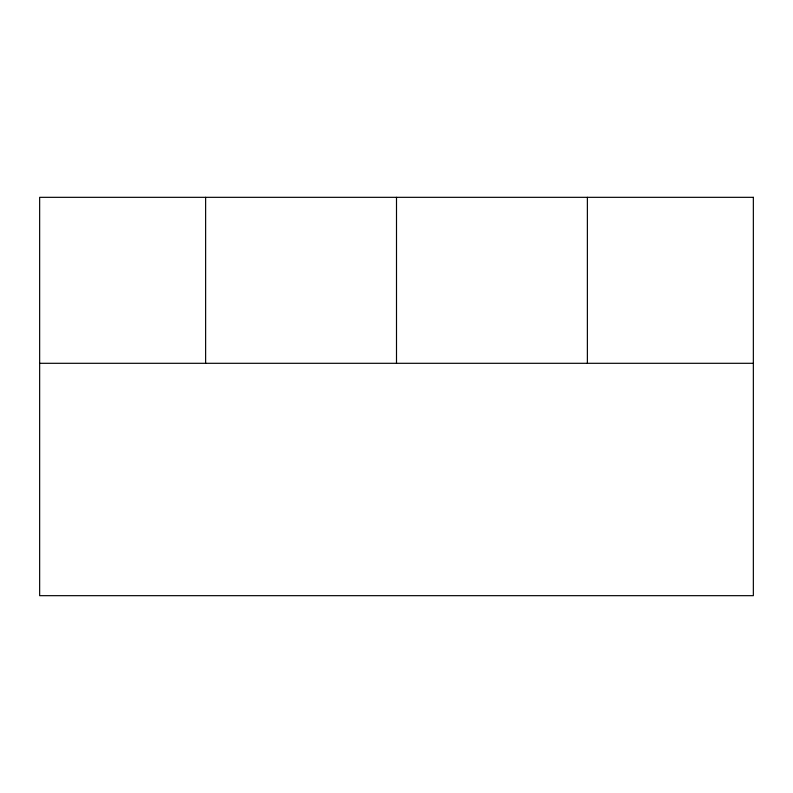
<?xml version="1.0" encoding="UTF-8"?>
<svg xmlns="http://www.w3.org/2000/svg" width="793" height="793" viewBox="0 0 793 793"><rect width="100%" height="100%" fill="white"/><g stroke="black" fill="none" stroke-linecap="round" stroke-linejoin="round"><path stroke-width="1.19" d="M39.65 363.303L753.35 363.303M587.375 197.328L587.375 363.303M396.5 197.328L396.5 363.303M205.625 197.328L205.625 363.303M753.35 197.328L39.65 197.328L39.65 595.672L753.35 595.672L753.35 197.328"/></g></svg>
